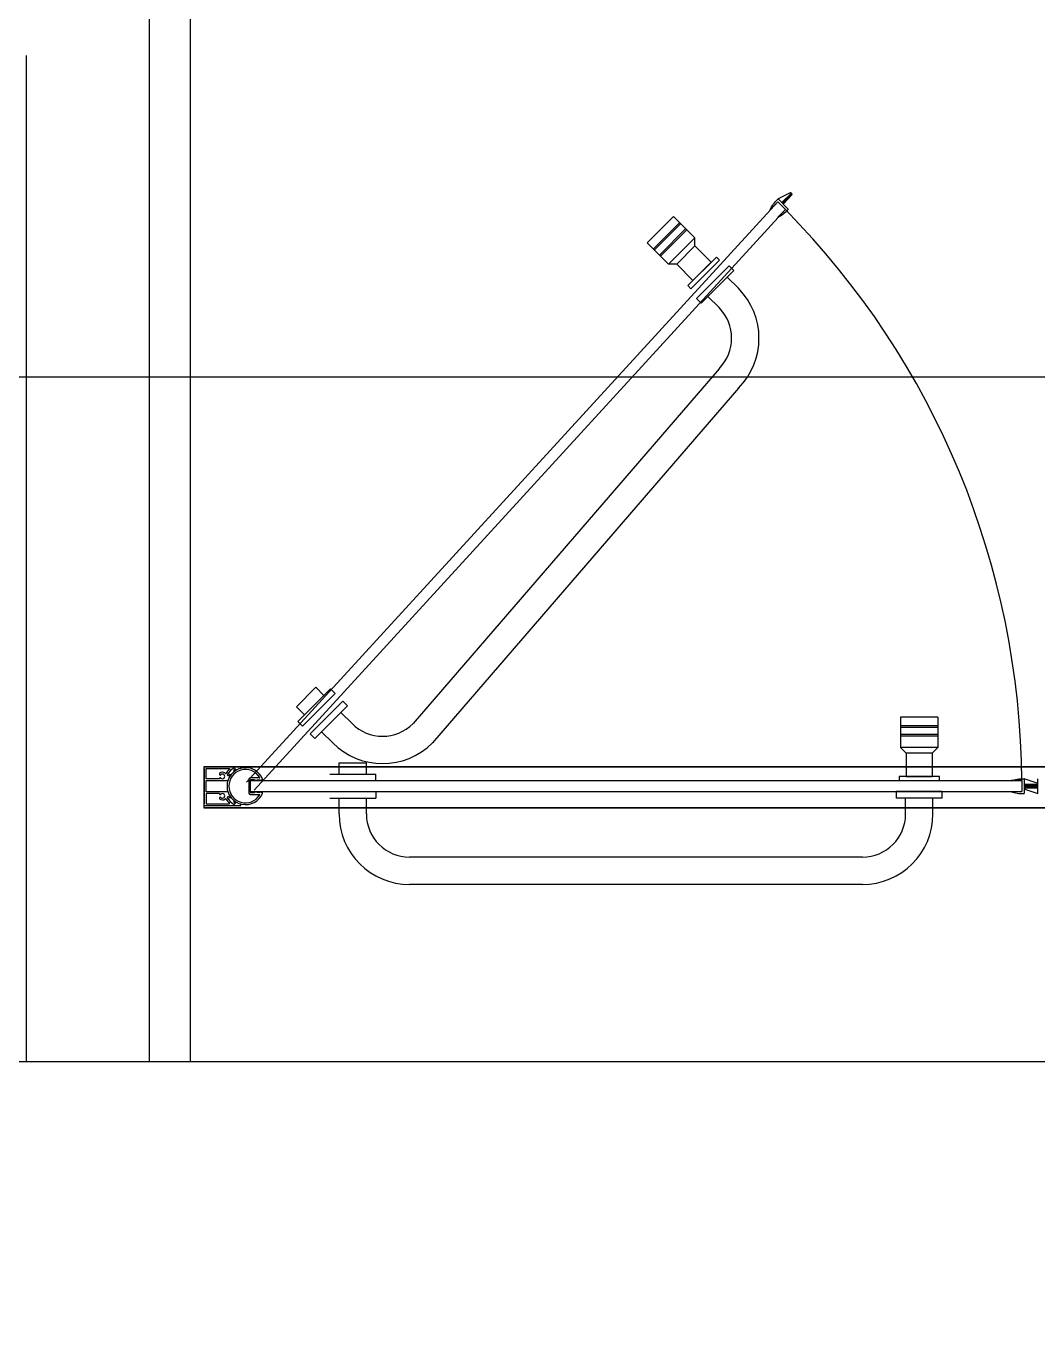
# Model space of a CAD drawing. Header units: millimetres. Extents: x 968909 to 1007504, y 395965 to 423289.
# Drawn here: x 980376 to 981116, y 403742 to 404700 of the extents above; entities that cross this region are included whole.
import ezdxf

# ---------------------------------------------------------------- set-up
doc = ezdxf.new("R2010")
doc.units = ezdxf.units.MM
doc.header["$LTSCALE"] = 100
doc.layers.add('l4', color=4, linetype='Continuous')

msp = doc.modelspace()

# ---------------------------------------------------------------- hatches: boundary and pattern name
at = {"layer": 'l4'}
for points in [[(980935.93, 404577.81), (980936.49, 404577.24, -0.406066), (980936.5, 404576.82), (980930.49, 404570.47, -0.422409), (980930.06, 404570.47), (980929.68, 404570.85, -0.414214), (980929.68, 404571.56)], [(981116, 404145.91), (981116, 404145.1, -0.406066), (981115.71, 404144.8), (981106.97, 404144.56, -0.422409), (981106.66, 404144.86), (981106.66, 404145.41, -0.414214), (981107.16, 404145.91)], [(981106.68, 404143.07), (981106.68, 404143.87, -0.406066), (981106.97, 404144.17), (981115.71, 404144.41, -0.422409), (981116.02, 404144.11), (981116.02, 404143.57, -0.414214), (981115.52, 404143.07)]]:
    msp.add_hatch(color=256, dxfattribs=at).paths.add_polyline_path(points)

# ---------------------------------------------------------------- linework, layer by layer
at = {"elevation": 54985.43}
msp.add_lwpolyline([(968909.02, 404443.77), (981927.44, 404443.77), (981927.44, 395965.32), (968909.02, 395965.32)], close=True, dxfattribs=at)
at = {"layer": 'l4'}
for p, q in [((980466.34, 405058.69, 0), (980466.34, 403942.85, 0)), ((980496.34, 405028.69, 0), (980496.34, 403942.85, 0)), ((980376.34, 404678.69, 0), (980376.34, 403942.85, 0)), ((980935.24, 404578.19, 0), (980926.35, 404573.72, 0)), ((980929.68, 404571.56, 0), (980935.93, 404577.81, 0)), ((980935.6, 404578.14, 0), (980936.49, 404577.24, 0)), ((980537.38, 404147.31, 0), (980926.05, 404571.58, 0)), ((980926.05, 404571.58, 0), (980920.61, 404566.14, 0)), ((980926.05, 404571.58, 0), (980931.7, 404565.92, 0)), ((980926.05, 404571.58, 0), (980931.7, 404565.92, 0)), ((980926.35, 404573.72, 0), (980933.85, 404566.22, 0)), ((980929.68, 404570.85, 0), (980930.06, 404570.47, 0)), ((980930.07, 404570, 0), (980930.08, 404570, 0)), ((980930.08, 404570, 0), (980930.49, 404570.47, 0)), ((980930.49, 404570.47, 0), (980936.5, 404576.82, 0)), ((980543.04, 404141.66, 0), (980931.7, 404565.92, 0)), ((980849.94, 404560.97, 0), (980830.59, 404541.62, 0)), ((980849.94, 404560.97, 0), (980865.57, 404545.34, 0)), ((980926.27, 404560.48, 0), (980931.7, 404565.92, 0)), ((980854.41, 404556.51, 0), (980835.05, 404537.15, 0)), ((980855.15, 404555.76, 0), (980835.8, 404536.41, 0)), ((980858.87, 404552.04, 0), (980839.52, 404532.69, 0)), ((980859.62, 404551.29, 0), (980840.26, 404531.94, 0)), ((980830.59, 404541.62, 0), (980846.22, 404525.99, 0)), ((980865.57, 404545.34, 0), (980846.22, 404525.99, 0)), ((980865.57, 404539.39, 0), (980852.17, 404525.99, 0)), ((980865.57, 404539.39, 0), (980865.57, 404545.34, 0)), ((980877.48, 404527.48, 0), (980865.57, 404539.39, 0)), ((980881.2, 404531.2, 0), (980860.36, 404510.36, 0)), ((980883.43, 404528.97, 0), (980881.2, 404531.2, 0)), ((980852.17, 404525.99, 0), (980846.22, 404525.99, 0)), ((980852.17, 404525.99, 0), (980864.08, 404514.08, 0)), ((980862.59, 404508.12, 0), (980883.43, 404528.97, 0)), ((980864.08, 404514.08, 0), (980877.48, 404527.48, 0)), ((980890.58, 404524.8, 0), (980866.76, 404500.98, 0)), ((980893.93, 404521.45, 0), (980870.11, 404497.63, 0)), ((980890.58, 404524.8, 0), (980893.93, 404521.45, 0)), ((980860.36, 404510.36, 0), (980862.59, 404508.12, 0)), ((980889.09, 404516.61, 0), (980874.95, 404502.47, 0)), ((980897.28, 404508.42, 0), (980889.09, 404516.61, 0)), ((980866.76, 404500.98, 0), (980870.11, 404497.63, 0)), ((980883.14, 404494.28, 0), (980874.95, 404502.47, 0)), ((980883.14, 404449.62, 0), (980659.34, 404190.22, 0)), ((980897.28, 404435.48, 0), (980673.48, 404176.08, 0)), ((980574.04, 404202.58, 0), (980588.18, 404216.72, 0)), ((980575.16, 404191.79, 0), (980598.98, 404215.61, 0)), ((980594.14, 404210.77, 0), (980588.18, 404216.72, 0)), ((980602.32, 404212.26, 0), (980598.98, 404215.61, 0)), ((980578.51, 404188.44, 0), (980602.32, 404212.26, 0)), ((980580, 404196.62, 0), (980594.14, 404210.77, 0)), ((980584.16, 404182.78, 0), (980607.98, 404206.6, 0)), ((980607.98, 404206.6, 0), (980611.33, 404203.25, 0)), ((980580, 404196.62, 0), (980574.04, 404202.58, 0)), ((980587.51, 404179.43, 0), (980611.33, 404203.25, 0)), ((980592.35, 404184.27, 0), (980606.49, 404198.41, 0)), ((980614.68, 404190.22, 0), (980606.49, 404198.41, 0)), ((981043.3, 404194.8, 0), (981015.93, 404194.8, 0)), ((981015.93, 404194.8, 0), (981015.93, 404172.7, 0)), ((981043.3, 404194.8, 0), (981043.3, 404172.7, 0)), ((980578.51, 404188.44, 0), (980575.16, 404191.79, 0)), ((981043.3, 404188.49, 0), (981015.93, 404188.49, 0)), ((981043.3, 404187.43, 0), (981015.93, 404187.43, 0)), ((980584.16, 404182.78, 0), (980587.51, 404179.43, 0)), ((980600.54, 404176.08, 0), (980592.35, 404184.27, 0)), ((981043.3, 404182.17, 0), (981015.93, 404182.17, 0)), ((981043.3, 404181.12, 0), (981015.93, 404181.12, 0)), ((981043.3, 404172.7, 0), (981015.93, 404172.7, 0)), ((981020.14, 404168.49, 0), (981015.93, 404172.7, 0)), ((981020.14, 404168.49, 0), (981020.14, 404151.64, 0)), ((981039.09, 404168.49, 0), (981020.14, 404168.49, 0)), ((981043.3, 404172.7, 0), (981039.09, 404168.49, 0)), ((981039.09, 404168.49, 0), (981039.09, 404151.64, 0)), ((980506.34, 404158.69, 0), (981506.34, 404158.69, 0)), ((980532.94, 404158.69, 0), (980506.34, 404158.69, 0)), ((980506.34, 404158.69, 0), (980506.34, 404157.39, 0)), ((980506.34, 404158.69, 0), (981506.34, 404158.69, 0)), ((981506.34, 404158.69, 0), (980506.34, 404158.69, 0)), ((980506.34, 404158.69, 0), (980506.34, 404128.69, 0)), ((980506.34, 404157.39, 0), (980506.64, 404157.39, 0)), ((980506.64, 404157.39, 0), (980506.64, 404131.59, 0)), ((980507.94, 404149.89, 0), (980507.94, 404157.39, 0)), ((980507.94, 404157.39, 0), (980524.94, 404157.39, 0)), ((980524.94, 404157.39, 0), (980524.94, 404156.77, 0)), ((980528.46, 404157.87, 0), (980529.36, 404156.96, 0)), ((980533.44, 404157.96, 0), (980533.44, 404158.19, 0)), ((980605.21, 404161.64, 0), (980625.21, 404161.64, 0)), ((980605.21, 404153.22, 0), (980605.21, 404161.64, 0)), ((980609.78, 404156.99, 0), (980609.78, 404156.99, 0)), ((980625.21, 404153.22, 0), (980625.21, 404161.64, 0)), ((980625.66, 404156.99, 0), (980625.66, 404156.99, 0)), ((980506.6, 404153.02, 0), (980506.6, 404153.02, 0)), ((980517.66, 404149.89, 0), (980507.94, 404149.89, 0)), ((980507.94, 404148.59, 0), (980523.89, 404148.59, 0)), ((980507.94, 404140.39, 0), (980507.94, 404148.59, 0)), ((980524.27, 404151.87, 0), (980523.37, 404152.77, 0)), ((980539.31, 404149.6, 0), (980539.31, 404139.37, 0)), ((980546.84, 404150.5, 0), (980540.21, 404150.5, 0)), ((980540.21, 404148.69, 0), (980540.21, 404140.28, 0)), ((980540.21, 404148.49, 0), (980540.21, 404140.49, 0)), ((980540.21, 404148.49, 0), (981104.61, 404148.49, 0)), ((980543.4, 404149.19, 0), (980540.71, 404149.19, 0)), ((980543.4, 404148.59, 0), (980543.4, 404149.19, 0)), ((980545.4, 404148.94, 0), (980543.4, 404148.59, 0)), ((980547.4, 404148.94, 0), (980545.4, 404148.94, 0)), ((980546.28, 404149.05, 0), (980546.28, 404149.05, 0)), ((980548.9, 404149.04, 0), (980547.4, 404148.59, 0)), ((980547.4, 404148.59, 0), (980547.4, 404148.94, 0)), ((980549.25, 404149.58, 0), (980549.25, 404149.52, 0)), ((980598.37, 404153.22, 0), (980632.05, 404153.22, 0)), ((980598.37, 404148.49, 0), (980632.05, 404148.49, 0)), ((980605.21, 404153.22, 0), (980625.21, 404153.22, 0)), ((980617.72, 404153.02, 0), (980617.72, 404153.02, 0)), ((980632.05, 404148.49, 0), (980632.05, 404153.22, 0)), ((981044.35, 404151.64, 0), (981014.87, 404151.64, 0)), ((981014.87, 404151.64, 0), (981014.87, 404148.49, 0)), ((981014.87, 404148.49, 0), (981044.35, 404148.49, 0)), ((981020.14, 404151.64, 0), (981039.09, 404151.64, 0)), ((981044.35, 404148.49, 0), (981044.35, 404151.64, 0)), ((981104.61, 404148.49, 0), (981096.92, 404148.49, 0)), ((981104.61, 404148.49, 0), (981104.61, 404140.49, 0)), ((981104.61, 404148.49, 0), (981104.61, 404140.49, 0)), ((981106.34, 404149.79, 0), (981106.34, 404139.18, 0)), ((981115.79, 404146.66, 0), (981106.34, 404149.79, 0)), ((981116, 404146.37, 0), (981116, 404145.1, 0)), ((981116.34, 404139.18, 0), (981116.34, 404149.79, 0)), ((980506.6, 404145.08, 0), (980506.6, 404145.08, 0)), ((980506.6, 404137.14, 0), (980506.6, 404137.14, 0)), ((980523.89, 404140.39, 0), (980507.94, 404140.39, 0)), ((980517.66, 404139.09, 0), (980507.94, 404139.09, 0)), ((980507.94, 404139.09, 0), (980507.94, 404131.59, 0)), ((980523.37, 404136.2, 0), (980524.27, 404137.1, 0)), ((980540.21, 404140.49, 0), (981104.61, 404140.49, 0)), ((980540.21, 404138.47, 0), (980546.84, 404138.47, 0)), ((980540.71, 404139.78, 0), (980543.4, 404139.78, 0)), ((980543.4, 404139.78, 0), (980543.4, 404140.39, 0)), ((980543.4, 404140.39, 0), (980545.4, 404140.04, 0)), ((980545.4, 404140.04, 0), (980547.4, 404140.04, 0)), ((980547.4, 404140.04, 0), (980547.4, 404140.39, 0)), ((980547.4, 404140.39, 0), (980548.9, 404139.93, 0)), ((980549.25, 404139.45, 0), (980549.25, 404139.39, 0)), ((980598.37, 404140.49, 0), (980632.05, 404140.49, 0)), ((980632.05, 404140.49, 0), (980632.05, 404135.75, 0)), ((981046.45, 404140.49, 0), (981012.77, 404140.49, 0)), ((981012.77, 404140.49, 0), (981012.77, 404135.75, 0)), ((981046.45, 404135.75, 0), (981046.45, 404140.49, 0)), ((981096.92, 404140.49, 0), (981104.61, 404140.49, 0)), ((981106.34, 404144.52, 0), (981106.97, 404144.56, 0)), ((981106.34, 404144.52, 0), (981106.34, 404144.52, 0)), ((981106.66, 404145.41, 0), (981106.66, 404144.86, 0)), ((981106.68, 404142.6, 0), (981106.68, 404143.87, 0)), ((981115.52, 404143.07, 0), (981106.68, 404143.07, 0)), ((981106.89, 404142.31, 0), (981116.34, 404139.18, 0)), ((981106.97, 404144.56, 0), (981115.71, 404144.8, 0)), ((981115.71, 404144.41, 0), (981106.97, 404144.17, 0)), ((981107.16, 404145.91, 0), (981116, 404145.91, 0)), ((981109.85, 404145.08, 0), (981109.85, 404145.08, 0)), ((981116.34, 404144.45, 0), (981115.71, 404144.41, 0)), ((981116.02, 404143.57, 0), (981116.02, 404144.11, 0)), ((981116.34, 404144.45, 0), (981116.34, 404144.45, 0)), ((980506.64, 404131.59, 0), (980506.34, 404131.59, 0)), ((980506.34, 404131.59, 0), (980506.34, 404130.29, 0)), ((980506.34, 404130.29, 0), (980532.94, 404130.29, 0)), ((981506.34, 404128.69, 0), (980506.34, 404128.69, 0)), ((980506.34, 404128.69, 0), (981506.34, 404128.69, 0)), ((980506.6, 404129.21, 0), (980506.6, 404129.21, 0)), ((980507.94, 404131.59, 0), (980524.94, 404131.59, 0)), ((980524.94, 404131.59, 0), (980524.94, 404132.2, 0)), ((980529.36, 404132.01, 0), (980528.46, 404131.1, 0)), ((980533.44, 404130.79, 0), (980533.44, 404131.01, 0)), ((980598.37, 404135.75, 0), (980632.05, 404135.75, 0)), ((980605.21, 404135.75, 0), (980625.21, 404135.75, 0)), ((980605.21, 404124.17, 0), (980605.21, 404135.75, 0)), ((980625.21, 404124.17, 0), (980625.21, 404135.75, 0)), ((981046.45, 404135.75, 0), (981012.77, 404135.75, 0)), ((981039.61, 404135.75, 0), (981019.61, 404135.75, 0)), ((981019.61, 404124.17, 0), (981019.61, 404135.75, 0)), ((981039.61, 404124.17, 0), (981039.61, 404135.75, 0)), ((980988.03, 404092.59, 0), (980656.79, 404092.59, 0)), ((980988.03, 404072.59, 0), (980656.79, 404072.59, 0))]:
    msp.add_line(p, q, dxfattribs=at)
at = {"layer": 'l4', "elevation": 54985.43}
msp.add_lwpolyline([(972899.62, 420465.36), (1001940.94, 420465.36), (1001940.94, 403942.85), (972899.62, 403942.85)], close=True, dxfattribs=at)
at = {"layer": 'l4'}
for centre, radius, start, end in [((980935.38, 404577.93, 0), 0.3, 45, 118.13803), ((980930.03, 404571.2, 0), 0.5, 135, 225), ((980930.27, 404570.68, 0), 0.3, 225, 316.59845), ((980936.28, 404577.03, 0), 0.3, 316.59845, 45), ((980504.69, 404144.52, 0), 599.94, 0.37894, 44.62106), ((980860.81, 404471.95, 0), 51.58, 315, 45), ((980860.81, 404471.95, 0), 31.58, 315, 45), ((980637.01, 404212.55, 0), 31.58, 225, 315), ((980637.01, 404212.55, 0), 51.58, 225, 315), ((980536.75, 404144.49, 0), 17.04, 133.87403, 146.10812), ((980536.75, 404144.49, 0), 13.5, 22.19161, 337.80839), ((980536.75, 404144.49, 0), 15.74, 121.77847, 148.22153), ((980536.75, 404144.49, 0), 12.2, 32.05089, 327.94911), ((980528.62, 404155.88, 0), 0.5, 125.50277, 305.50277), ((980536.75, 404144.49, 0), 14.5, 120.62449, 125.50277), ((980536.75, 404144.49, 0), 13.5, 105.79182, 125.50277), ((980532.94, 404158.19, 0), 0.5, 0, 90), ((980532.94, 404157.96, 0), 0.5, 285.79182, 0), ((980518.31, 404153.28, 0), 0.65, 133.94287, 313.94287), ((980518.31, 404149.89, 0), 0.65, 46.05713, 180.69854), ((980519.94, 404151.59, 0), 3, 49.99057, 133.94287), ((980519.94, 404151.59, 0), 1.7, 226.05713, 133.94287), ((980522.19, 404154.27, 0), 0.5, 229.99057, 326.10812), ((980536.75, 404144.49, 0), 13.5, 144.49723, 162.31981), ((980536.75, 404144.49, 0), 14.5, 144.49723, 149.37551), ((980525.35, 404152.62, 0), 0.5, 324.49723, 144.49723), ((980540.21, 404149.6, 0), 0.9, 90, 180), ((980540.71, 404148.69, 0), 0.5, 90, 180), ((980546.84, 404150.8, 0), 0.3, 270, 32.05089), ((980548.75, 404149.52, 0), 0.5, 286.83057, 0), ((981115.7, 404146.37, 0), 0.3, 0, 73.13803), ((980518.31, 404139.08, 0), 0.65, 179.30146, 313.94287), ((980519.94, 404137.39, 0), 1.7, 226.05713, 133.94287), ((980536.75, 404144.49, 0), 13.5, 197.68019, 215.50277), ((980536.75, 404144.49, 0), 14.5, 210.62449, 215.50277), ((980525.35, 404136.35, 0), 0.5, 215.50277, 35.50277), ((980540.21, 404139.37, 0), 0.9, 180, 270), ((980540.71, 404140.28, 0), 0.5, 180, 270), ((980546.84, 404138.17, 0), 0.3, 327.94911, 90), ((980548.75, 404139.45, 0), 0.5, 360, 73.16943), ((981107.16, 404145.41, 0), 0.5, 90, 180), ((981106.96, 404144.86, 0), 0.3, 180, 271.59845), ((981106.98, 404143.87, 0), 0.3, 91.59845, 180), ((981106.98, 404142.6, 0), 0.3, 180, 253.13803), ((981115.52, 404143.57, 0), 0.5, 270, 0), ((981115.7, 404145.1, 0), 0.3, 271.59845, 0), ((981115.72, 404144.11, 0), 0.3, 0, 91.59845), ((980518.31, 404135.69, 0), 0.65, 46.05713, 226.05713), ((980519.94, 404137.39, 0), 3, 226.05713, 310.00943), ((980522.19, 404134.7, 0), 0.5, 33.89188, 130.00943), ((980536.75, 404144.49, 0), 17.04, 213.89188, 226.12597), ((980536.75, 404144.49, 0), 15.74, 211.77847, 238.22153), ((980528.62, 404133.09, 0), 0.5, 54.49723, 234.49723), ((980536.75, 404144.49, 0), 14.5, 234.49723, 239.37551), ((980536.75, 404144.49, 0), 13.5, 234.49723, 254.20818), ((980532.94, 404130.79, 0), 0.5, 270, 0), ((980532.94, 404131.01, 0), 0.5, 0, 74.20818), ((980656.79, 404124.17, 0), 51.58, 180, 270), ((980656.79, 404124.17, 0), 31.58, 180, 270), ((980988.03, 404124.17, 0), 51.58, 270, 0), ((980988.03, 404124.17, 0), 31.58, 270, 0)]:
    msp.add_arc(centre, radius, start, end, dxfattribs=at)
at = {"layer": 'l4', "extrusion": (0, 0, -1)}
for centre, major_axis, start_param, end_param in [((980930.01, 404569.25, 0), (9.28, 8.31), 3.895638, 4.73321), ((981105.77, 404144.04, 0), (-12.43, 0.68), 0.754045, 1.591618)]:
    msp.add_ellipse(centre, major_axis=major_axis, ratio=0.463579, start_param=start_param, end_param=end_param, dxfattribs=at)
at = {"layer": 'l4'}
for centre, major_axis in [((980929.38, 404569.88, 0), (8.31, 9.28)), ((981105.77, 404144.93, 0), (12.43, 0.68))]:
    msp.add_ellipse(centre, major_axis=major_axis, ratio=0.463579, start_param=3.895638, end_param=4.73321, dxfattribs=at)

doc.saveas('drawing.dxf')
